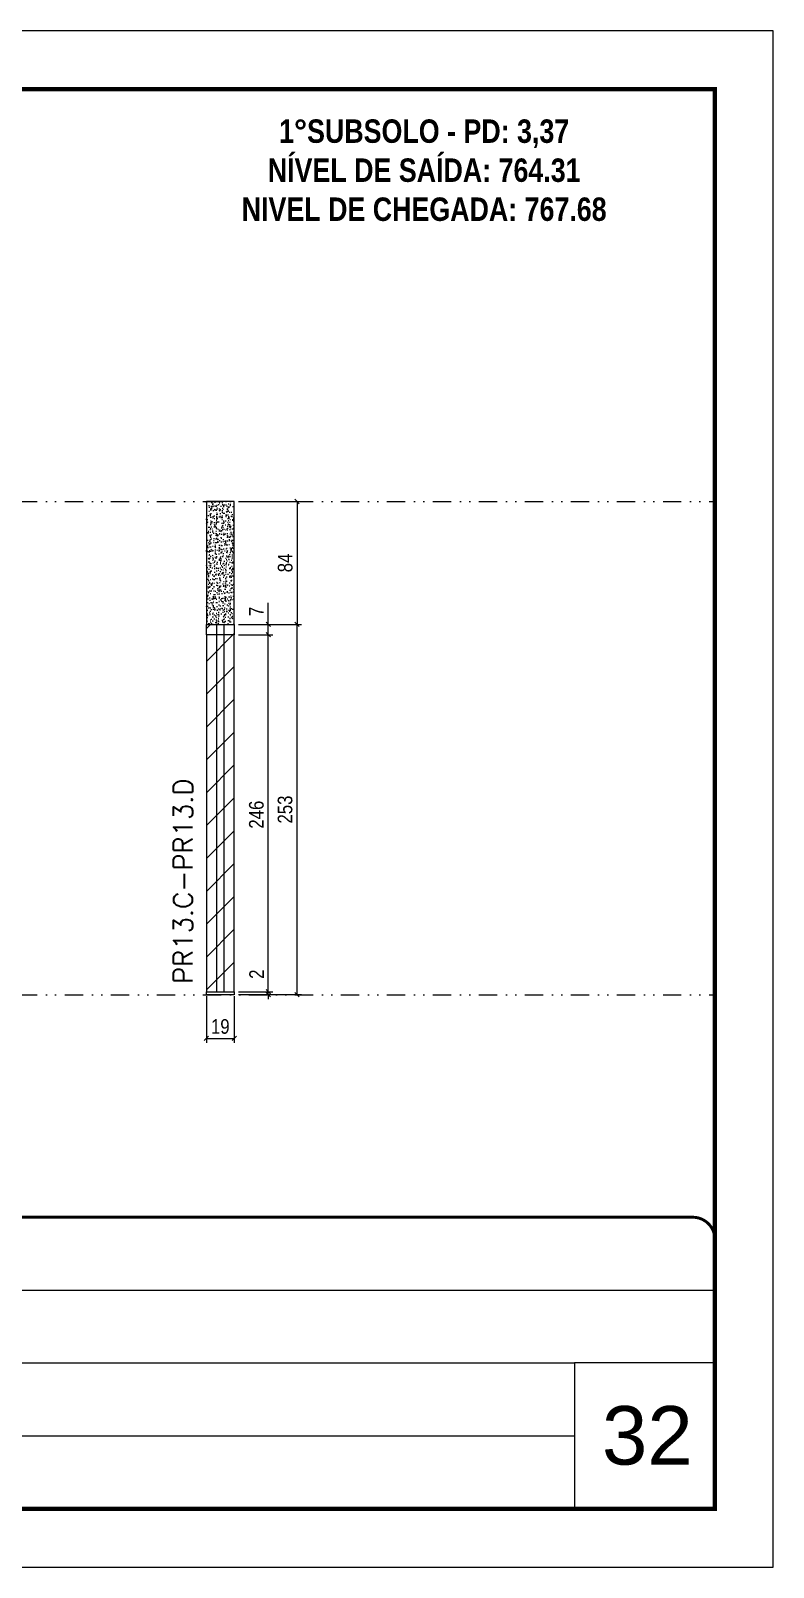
# Model space of a CAD drawing. Extents: x 2949 to 9230, y 1140 to 12527.
# Drawn here: x 8722 to 9230, y 3437 to 4487 of the extents above; entities that cross this region are included whole.
import ezdxf

# ---------------------------------------------------------------- set-up
doc = ezdxf.new("R2010")
doc.units = 0
for name, pattern in [('CONTINUO', [0]), ('DASHED', [0.75, 0.5, -0.25]), ('DIVIDE2', [0.625, 0.25, -0.125, 0, -0.125, 0, -0.125])]:
    doc.linetypes.add(name, pattern=pattern)
for name, color, linetype, lineweight in [('CARIMBO', 255, 'Continuous', 9), ('Folhas', 255, 'Continuous', 9), ('Hachura', 251, 'Continuous', 9), ('SARRAFO DE PRESSAO', 251, 'DASHED', 9), ('Texto Seção', 7, 'Continuous', 15)]:
    doc.layers.add(name, color=color, linetype=linetype, lineweight=lineweight)
for name, color, linetype in [('COTA', 241, 'Continuous'), ('NOMENCLATURA', 7, 'Continuous'), ('Nível', 160, 'Continuous'), ('Painéis', 200, 'Continuous'), ('Romaneio', 10, 'Continuous'), ('SARR_2.2x7', 40, 'Continuous')]:
    doc.layers.add(name, color=color, linetype=linetype)
doc.styles.add('ARIAL', font='arial.ttf')
doc.styles.add('COTA TECNICA', font='techl___.ttf', dxfattribs={"height": 10})
doc.styles.add('COTA TECNICA-50', font='techl___.ttf', dxfattribs={"height": 10})
doc.styles.add('REGUA-120', font='ROMANS.shx', dxfattribs={"height": 15})
doc.styles.add('ROMANC', font='techb___.ttf', dxfattribs={"height": 2.5})
doc.dimstyles.new('COTA PAINEL-50', dxfattribs={"dimtxt": 10, "dimasz": 3, "dimexe": 3, "dimexo": 3, "dimgap": 3, "dimtad": 1, "dimdec": 1, "dimzin": 12, "dimdsep": 46, "dimtxsty": 'COTA TECNICA-50', "dimblk1": 'OBLIQUE', "dimblk2": 'OBLIQUE', "dimsah": 1, "dimcen": 0.9, "dimclrd": 4, "dimclre": 4, "dimclrt": 240, "dimadec": 1, "dimazin": 3, "dimtfac": 1, "dimtdec": 1, "dimtmove": 0, "dimatfit": 3, "dimfxl": 1, "dimtolj": 1, "dimtzin": 12, "dimarcsym": 0})
doc.dimstyles.new('PAINEL', dxfattribs={"dimtxt": 10, "dimasz": 3, "dimexe": 3, "dimexo": 3, "dimgap": 3, "dimtad": 1, "dimdec": 1, "dimzin": 12, "dimdsep": 46, "dimtxsty": 'COTA TECNICA', "dimblk1": 'OBLIQUE', "dimblk2": 'OBLIQUE', "dimsah": 1, "dimcen": 0.9, "dimclrd": 4, "dimclre": 4, "dimclrt": 240, "dimadec": 1, "dimazin": 3, "dimtfac": 1, "dimtdec": 1, "dimtmove": 0, "dimatfit": 3, "dimfxl": 1, "dimtolj": 1, "dimtzin": 12, "dimarcsym": 0})

# ---------------------------------------------------------------- blocks, each defined once
blk = doc.blocks.new('9999999999')
at = {"color": 30, "linetype": 'CONTINUO'}
for p, q in [((98564.6, 34379.6), (99584, 34379.6)), ((98564.6, 34329.8), (99488, 34329.8)), ((99584, 34329.8), (99488, 34329.8)), ((99488, 34329.8), (99488, 34230.2)), ((98564.6, 34280), (99488, 34280))]:
    blk.add_line(p, q, dxfattribs=at)
at = {"color": 30, "linetype": 'CONTINUO', "const_width": 2}
blk.add_lwpolyline([(99584, 34230.2), (99584, 34414.4, 0.414214), (99569, 34429.4), (98229, 34429.4, 0.414214), (98214, 34414.4), (98214, 34245.2, 0.414214), (98229, 34230.2), (99584, 34230.2)], format="xyb", dxfattribs=at)
at = {"layer": 'Folhas'}
blk.add_lwpolyline([(98139, 34190.2), (99624, 34190.2), (99624, 35240.2), (98139, 35240.2)], close=True, dxfattribs=at)
at = {"layer": 'Folhas', "color": 30, "const_width": 3}
blk.add_lwpolyline([(98214, 34230.2), (99584, 34230.2), (99584, 35200.2), (98214, 35200.2)], close=True, dxfattribs=at)
blk = doc.blocks.new('_Oblique')
at = {"color": 0, "linetype": 'ByBlock', "lineweight": -2}
blk.add_line((-0.5, -0.5), (0.5, 0.5), dxfattribs=at)
blk = doc.blocks.new('*D1282')
at = {"layer": 'COTA', "color": 4, "lineweight": -2, "transparency": 16777216}
for p, q in [((8842, 3827), (8842, 3795.1)), ((8861, 3827), (8861, 3795.1)), ((8842, 3798.1), (8861, 3798.1))]:
    blk.add_line(p, q, dxfattribs=at)
at = {"layer": 'Defpoints', "color": 0, "transparency": 16777216}
for p in [(8842, 3830), (8861, 3830), (8861, 3798.1)]:
    blk.add_point(p, dxfattribs=at)
at = {"layer": 'COTA', "color": 4, "lineweight": -2, "transparency": 16777216, "xscale": 3, "yscale": 3, "zscale": 3, "rotation": 180}
blk.add_blockref('_Oblique', (8842, 3798.1), dxfattribs=at)
at = {"layer": 'COTA', "color": 4, "lineweight": -2, "transparency": 16777216, "xscale": 3, "yscale": 3, "zscale": 3}
blk.add_blockref('_Oblique', (8861, 3798.1), dxfattribs=at)
at = {"layer": 'COTA', "color": 240, "transparency": 16777216, "insert": (8851.5, 3806.2), "char_height": 10, "attachment_point": 5, "style": 'COTA TECNICA'}
blk.add_mtext('\\A1;19', dxfattribs=at)
blk = doc.blocks.new('*D1283')
at = {"layer": 'COTA', "color": 4, "lineweight": -2, "transparency": 16777216}
for p, q in [((8864, 4081), (8907, 4081)), ((8904, 3828), (8904, 4081)), ((8864, 3828), (8907, 3828))]:
    blk.add_line(p, q, dxfattribs=at)
at = {"layer": 'Defpoints', "color": 0, "transparency": 16777216}
for p in [(8861, 4081), (8904, 4081), (8861, 3828)]:
    blk.add_point(p, dxfattribs=at)
at = {"layer": 'COTA', "color": 4, "lineweight": -2, "transparency": 16777216, "xscale": 3, "yscale": 3, "zscale": 3}
for p, rotation in [((8904, 4081), 90), ((8904, 3828), 270)]:
    blk.add_blockref('_Oblique', p, dxfattribs=dict(at, rotation=rotation))
at = {"layer": 'COTA', "color": 240, "transparency": 16777216, "insert": (8895.8, 3954.5), "char_height": 10, "attachment_point": 5, "rotation": 90, "style": 'COTA TECNICA'}
blk.add_mtext('\\A1;253', dxfattribs=at)
blk = doc.blocks.new('*D1284')
at = {"layer": 'COTA', "color": 4, "lineweight": -2, "transparency": 16777216}
for p, q in [((8884.3, 3830), (8884.3, 3848.1)), ((8864, 3830), (8887.3, 3830)), ((8864, 3828), (8887.3, 3828)), ((8884.3, 3828), (8884.3, 3830)), ((8884.3, 3828), (8884.3, 3825))]:
    blk.add_line(p, q, dxfattribs=at)
at = {"layer": 'Defpoints', "color": 0, "transparency": 16777216}
for p in [(8861, 3830), (8861, 3828), (8884.3, 3830)]:
    blk.add_point(p, dxfattribs=at)
at = {"layer": 'COTA', "color": 4, "lineweight": -2, "transparency": 16777216, "xscale": 3, "yscale": 3, "zscale": 3}
for p, rotation in [((8884.3, 3830), 270), ((8884.3, 3828), 90)]:
    blk.add_blockref('_Oblique', p, dxfattribs=dict(at, rotation=rotation))
at = {"layer": 'COTA', "color": 240, "transparency": 16777216, "insert": (8876.3, 3842), "char_height": 10, "attachment_point": 5, "rotation": 90, "style": 'COTA TECNICA-50'}
blk.add_mtext('\\A1;2', dxfattribs=at)
blk = doc.blocks.new('*D1285')
at = {"layer": 'COTA', "color": 4, "linetype": 'ByBlock', "lineweight": -2, "transparency": 16777216}
for p, q in [((8864, 4165), (8907, 4165)), ((8904, 4165), (8904, 4081)), ((8864, 4081), (8907, 4081))]:
    blk.add_line(p, q, dxfattribs=at)
at = {"layer": 'Defpoints', "color": 0, "linetype": 'ByBlock', "transparency": 16777216}
for p in [(8861, 4165), (8861, 4081), (8904, 4081)]:
    blk.add_point(p, dxfattribs=at)
at = {"layer": 'COTA', "color": 4, "linetype": 'ByBlock', "lineweight": -2, "transparency": 16777216, "xscale": 3, "yscale": 3, "zscale": 3}
for p, rotation in [((8904, 4165), 90), ((8904, 4081), 270)]:
    blk.add_blockref('_Oblique', p, dxfattribs=dict(at, rotation=rotation))
at = {"layer": 'COTA', "color": 240, "linetype": 'ByBlock', "transparency": 16777216, "insert": (8895.9, 4123), "char_height": 10, "attachment_point": 5, "rotation": 90, "style": 'COTA TECNICA'}
blk.add_mtext('\\A1;84', dxfattribs=at)
blk = doc.blocks.new('*D1962')
at = {"layer": 'Defpoints', "color": 0, "linetype": 'ByBlock', "transparency": 16777216}
for p in [(8861, 4074), (8884.3, 4074), (8861, 3828)]:
    blk.add_point(p, dxfattribs=at)
at = {"layer": 'Romaneio', "color": 4, "linetype": 'ByBlock', "lineweight": -2, "transparency": 16777216}
for p, q in [((8864, 4074), (8887.3, 4074)), ((8884.3, 3828), (8884.3, 4074)), ((8864, 3828), (8887.3, 3828))]:
    blk.add_line(p, q, dxfattribs=at)
at = {"layer": 'Romaneio', "color": 4, "linetype": 'ByBlock', "lineweight": -2, "transparency": 16777216, "xscale": 3, "yscale": 3, "zscale": 3}
for p, rotation in [((8884.3, 4074), 90), ((8884.3, 3828), 270)]:
    blk.add_blockref('_Oblique', p, dxfattribs=dict(at, rotation=rotation))
at = {"layer": 'Romaneio', "color": 240, "linetype": 'ByBlock', "transparency": 16777216, "insert": (8876.2, 3951), "char_height": 10, "attachment_point": 5, "rotation": 90, "style": 'COTA TECNICA'}
blk.add_mtext('\\A1;246', dxfattribs=at)
blk = doc.blocks.new('*D1963')
at = {"layer": 'Defpoints', "color": 0, "linetype": 'ByBlock', "transparency": 16777216}
for p in [(8861, 4081), (8884.3, 4081), (8861, 4074)]:
    blk.add_point(p, dxfattribs=at)
at = {"layer": 'Romaneio', "color": 4, "linetype": 'ByBlock', "lineweight": -2, "transparency": 16777216}
for p, q in [((8884.3, 4081), (8884.3, 4095.7)), ((8864, 4081), (8887.3, 4081)), ((8884.3, 4074), (8884.3, 4081)), ((8864, 4074), (8887.3, 4074))]:
    blk.add_line(p, q, dxfattribs=at)
at = {"layer": 'Romaneio', "color": 4, "linetype": 'ByBlock', "lineweight": -2, "transparency": 16777216, "xscale": 3, "yscale": 3, "zscale": 3}
for p, rotation in [((8884.3, 4081), 90), ((8884.3, 4074), 270)]:
    blk.add_blockref('_Oblique', p, dxfattribs=dict(at, rotation=rotation))
at = {"layer": 'Romaneio', "color": 240, "linetype": 'ByBlock', "transparency": 16777216, "insert": (8876.2, 4089.9), "char_height": 10, "attachment_point": 5, "rotation": 90, "style": 'COTA TECNICA'}
blk.add_mtext('\\A1;7', dxfattribs=at)

msp = doc.modelspace()

# ---------------------------------------------------------------- hatches: boundary and pattern name
at = {"layer": 'COTA', "linetype": 'ByBlock'}
h = msp.add_hatch(dxfattribs=at)
h.set_pattern_fill('AR-CONC', color=256, scale=0.03)
h.set_pattern_definition([(50, (-126006.4082, -28377.1385), (5.46554007, -0.47817257), [0.5715, -6.2865]), (355, (-126006.408, -28377.1385), (-1.05730264, 5.73170536), [0.4572, -5.02921753]), (100.4514447, (-126005.953, -28377.1784), (4.40823741, 5.25353256), [0.48570026, -5.34270734]), (46.1842, (-126006.408, -28375.6145), (8.13237123, -1.26126984), [0.85725, -9.42975]), (96.6355576, (-126005.7305, -28375.72), (7.122124, 7.42278374), [0.7285507, -8.01406824]), (351.184151, (-126006.408, -28375.6145), (7.122124, 7.42278374), [0.685799, -7.54379196]), (21, (-126005.6462, -28375.9955), (4.54843174, -3.06795595), [0.5715, -6.2865]), (326, (-126005.646, -28375.9955), (1.85406085, 5.52563898), [0.4572, -5.0292]), (71.451445, (-126005.267, -28376.251), (6.40249258, 2.45768307), [0.48570026, -5.34269813]), (37.5, (-126006.4082, -28377.1385), (0.092658098, 2.536651166), [0, -4.96824, 0, -5.1054, 0, -5.04825]), (7.5, (-126006.4082, -28377.1385), (2.004589875, 3.005417245), [0, -2.91084, 0, -4.85394, 0, -1.92405]), (327.5, (-126008.1075, -28377.1385), (4.067717855, -0.17186232), [0, -1.905, 0, -5.9436, 0, -7.8867]), (317.5, (-126008.8695, -28377.1385), (4.44387544, 0.76279473), [0, -2.4765, 0, -3.94716, 0, -5.6007])])
h.paths.add_polyline_path([(8841.99, 4080.99), (8860.99, 4080.99), (8860.99, 4164.99), (8841.99, 4164.99)])
at = {"layer": 'Hachura', "linetype": 'ByBlock'}
h = msp.add_hatch(dxfattribs=at)
h.set_pattern_fill('ANSI31', color=256, scale=5)
h.set_pattern_definition([(45, (-126071.967, -22713.47), (-11.2253202, 11.2253202), [])])
h.paths.add_polyline_path([(8395.54, 4071.99), (8395.54, 4080.99), (8313.54, 4080.99), (8313.54, 4071.99), (8313.54, 3951.99), (8395.54, 3951.99)])
h.paths.add_polyline_path([(8395.54, 3951.99), (8313.54, 3951.99), (8313.54, 3829.99), (8395.54, 3829.99)])
h.paths.add_polyline_path([(8660, 3951.99), (8578, 3951.99), (8578, 3829.99), (8660, 3829.99)])
h.paths.add_polyline_path([(8660, 4071.99), (8660, 4080.99), (8578, 4080.99), (8578, 4071.99), (8578, 3951.99), (8660, 3951.99)])
h.paths.add_polyline_path([(8860.99, 4073.99), (8841.99, 4073.99), (8841.99, 3829.99), (8860.99, 3829.99)])
h.paths.add_polyline_path([(8860.99, 4080.99), (8841.99, 4080.99), (8841.99, 4073.99), (8860.99, 4073.99)])

# ---------------------------------------------------------------- linework, layer by layer
at = {"layer": 'COTA', "linetype": 'ByBlock'}
msp.add_lwpolyline([(8841.99, 4080.99), (8860.99, 4080.99), (8860.99, 4164.99), (8841.99, 4164.99)], close=True, dxfattribs=at)
at = {"layer": 'Nível', "color": 4, "linetype": 'DIVIDE2', "ltscale": 50}
for p, q in [((8179.19, 4164.99), (9189.53, 4164.99)), ((8179.19, 3827.99), (9189.53, 3827.99))]:
    msp.add_line(p, q, dxfattribs=at)
at = {"layer": 'Painéis'}
for points in [[(8841.99, 4080.99), (8860.99, 4080.99), (8860.99, 4073.99), (8841.99, 4073.99)], [(8841.99, 3829.99), (8860.99, 3829.99), (8860.99, 4073.99), (8841.99, 4073.99)], [(8841.99, 3829.99), (8860.99, 3829.99), (8860.99, 3827.99), (8841.99, 3827.99)]]:
    msp.add_lwpolyline(points, close=True, dxfattribs=at)
at = {"layer": 'SARR_2.2x7'}
for p, q in [((8848.99, 4080.99), (8848.99, 3829.99)), ((8853.99, 4080.99), (8853.99, 3829.99))]:
    msp.add_line(p, q, dxfattribs=at)

# ---------------------------------------------------------------- block references
at = {"layer": 'SARRAFO DE PRESSAO', "color": 6, "linetype": 'ByBlock'}
msp.add_blockref('9999999999', (-90394.44, -30753.5), dxfattribs=at)

# ---------------------------------------------------------------- texts
at = {"layer": 'CARIMBO', "style": 'ARIAL'}
msp.add_text('32', height=40, dxfattribs=at).set_placement((9112.39, 3506.85))
at = {"layer": 'NOMENCLATURA', "color": 2, "insert": (8990.86, 4452.77), "char_height": 16, "attachment_point": 2, "style": 'ROMANC'}
msp.add_mtext_dynamic_manual_height_columns('\\P1°SUBSOLO - PD: 3,37\\PNÍVEL DE SAÍDA: 764.31\\PNIVEL DE CHEGADA: 767.68', width=300.2766, gutter_width=1, heights=[0], dxfattribs=at)
at = {"layer": 'Texto Seção', "insert": (8832.54, 3835.4), "char_height": 13, "width": 285.3299, "attachment_point": 7, "rotation": 90, "style": 'REGUA-120'}
msp.add_mtext('PR13.C-PR13.D', dxfattribs=at)

# ---------------------------------------------------------------- dimensions: what is measured, and where the dimension line sits
at = {"layer": 'COTA', "linetype": 'ByBlock'}
dim = msp.add_linear_dim(base=(8903.98, 4080.99), p1=(8860.99, 4164.99), p2=(8860.99, 4080.99), angle=90, dimstyle='PAINEL', dxfattribs=at)
dim.commit()
dim.dimension.update_dxf_attribs({"geometry": '*D1285', "text_midpoint": (8895.89, 4122.99)})
at = {"layer": 'COTA'}
dim = msp.add_linear_dim(base=(8903.98, 4080.99), p1=(8860.99, 3827.99), p2=(8860.99, 4080.99), angle=90, dimstyle='PAINEL', override={"dimarcsym": 2}, dxfattribs=at)
dim.commit()
dim.dimension.update_dxf_attribs({"geometry": '*D1283', "text_midpoint": (8895.76, 3954.49)})
dim = msp.add_linear_dim(base=(8884.29, 3829.99), p1=(8860.99, 3827.99), p2=(8860.99, 3829.99), angle=90, dimstyle='COTA PAINEL-50', dxfattribs=at)
dim.commit()
dim.dimension.update_dxf_attribs({"geometry": '*D1284', "text_midpoint": (8884.29, 3842.05), "dimtype": 160})
dim = msp.add_linear_dim(base=(8860.99, 3798.1), p1=(8841.99, 3829.99), p2=(8860.99, 3829.99), dimstyle='PAINEL', override={"dimarcsym": 2}, dxfattribs=at)
dim.commit()
dim.dimension.update_dxf_attribs({"geometry": '*D1282', "text_midpoint": (8851.49, 3806.19)})
at = {"layer": 'Romaneio', "linetype": 'ByBlock'}
for p1, p2, picture, middle in [((8860.99, 4073.99), (8860.99, 4080.99), '*D1963', (8876.22, 4089.85)), ((8860.99, 3827.99), (8860.99, 4073.99), '*D1962', (8876.19, 3950.99))]:
    dim = msp.add_aligned_dim(p1=p1, p2=p2, distance=-23.3, dimstyle='PAINEL', dxfattribs=at)
    dim.commit()
    dim.dimension.update_dxf_attribs({"geometry": picture, "text_midpoint": middle})

doc.saveas('drawing.dxf')
